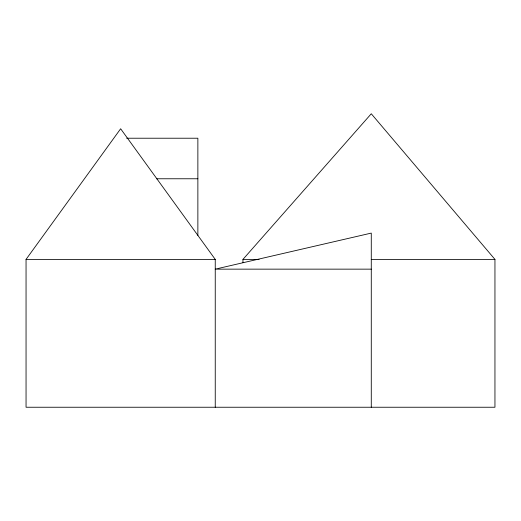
<?xml version="1.0" encoding="UTF-8"?>
<svg xmlns="http://www.w3.org/2000/svg" width="521" height="521" viewBox="0 0 521 521"><rect width="100%" height="100%" fill="white"/><g stroke="black" fill="none" stroke-linecap="round" stroke-linejoin="round"><path stroke-width="0.78" d="M242.955 262.643L242.955 259.393L371.278 113.76L494.95 259.393L494.95 407.24L26.05 407.24L26.05 259.393L120.644 128.765L215.245 259.393L215.245 407.24M126.636 138.221L197.869 138.221L197.869 235.407M156.365 178.768L197.869 178.768M26.05 259.393L215.245 259.393M242.955 259.393L259.08 259.393M371.278 259.393L494.95 259.393M371.278 269.149L215.245 269.149L371.278 233.095L371.278 407.24"/></g></svg>
